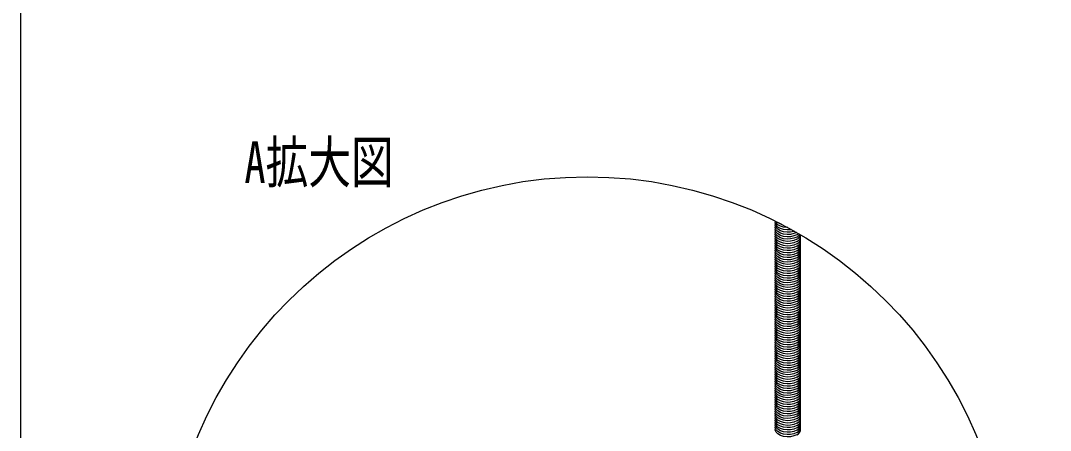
# Model space of a CAD drawing. Units: millimetres on the paper. Extents: x -142 to 140, y -97 to 98.
# Drawn here: x -141.6 to -45.8, y -37.4 to 0.7 of the extents above; entities that cross this region are included whole.
import ezdxf
from ezdxf.enums import TextEntityAlignment as Align

# ---------------------------------------------------------------- set-up
doc = ezdxf.new("R2010")
doc.units = ezdxf.units.MM
doc.layers.add('0-0_文字･図枠･寸法', color=7, linetype='Continuous')
doc.layers.add('0-1_0', color=7, linetype='Continuous')
doc.styles.add('ＭＳ ゴシック', font='')
doc.styles.get('ＭＳ ゴシック').set_extended_font_data('MS Gothic')

msp = doc.modelspace()

# ---------------------------------------------------------------- linework, layer by layer
at = {"layer": '0-0_文字･図枠･寸法'}
msp.add_lwpolyline([(140.448, 98.187), (-141.552, 98.187), (-141.552, -96.813)], dxfattribs=at)
msp.add_circle((-88.867, -53.058), 39.223, dxfattribs=at)
at = {"layer": '0-1_0'}
for points in [[(-69.867, -18.745), (-69.953, -18.763), (-70.288, -18.777), (-70.615, -18.736), (-70.909, -18.643), (-71.146, -18.506), (-71.307, -18.336), (-71.378, -18.147), (-71.367, -17.992)], [(-70.204, -18.56), (-70.288, -18.563), (-70.615, -18.522), (-70.909, -18.429), (-71.146, -18.292), (-71.307, -18.123), (-71.371, -17.954)], [(-70.771, -18.259), (-70.909, -18.216), (-71.146, -18.079), (-71.169, -18.055)], [(-69.601, -18.893), (-69.639, -18.909), (-69.953, -18.977), (-70.288, -18.991), (-70.615, -18.95), (-70.909, -18.857), (-71.146, -18.72), (-71.307, -18.55), (-71.378, -18.361), (-71.367, -18.206)], [(-69.387, -19.014), (-69.639, -19.123), (-69.953, -19.191), (-70.288, -19.204), (-70.615, -19.163), (-70.909, -19.071), (-71.146, -18.934), (-71.307, -18.764), (-71.378, -18.575), (-71.367, -18.419)], [(-69.371, -19.221), (-69.639, -19.337), (-69.953, -19.404), (-70.288, -19.418), (-70.615, -19.377), (-70.909, -19.284), (-71.146, -19.147), (-71.307, -18.978), (-71.378, -18.788), (-71.367, -18.633)], [(-69.371, -19.435), (-69.639, -19.55), (-69.953, -19.618), (-70.288, -19.632), (-70.615, -19.591), (-70.909, -19.498), (-71.146, -19.361), (-71.307, -19.191), (-71.378, -19.002), (-71.367, -18.847)], [(-69.371, -19.648), (-69.639, -19.764), (-69.953, -19.832), (-70.288, -19.846), (-70.615, -19.805), (-70.909, -19.712), (-71.146, -19.575), (-71.307, -19.405), (-71.378, -19.216), (-71.367, -19.061)], [(-69.371, -19.862), (-69.639, -19.978), (-69.953, -20.046), (-70.288, -20.059), (-70.615, -20.018), (-70.909, -19.926), (-71.146, -19.789), (-71.307, -19.619), (-71.378, -19.43), (-71.367, -19.274)], [(-69.371, -19.862), (-69.639, -19.978), (-69.953, -20.046), (-70.288, -20.059), (-70.615, -20.018), (-70.909, -19.926), (-71.146, -19.789), (-71.307, -19.619), (-71.378, -19.43), (-71.367, -19.274)], [(-69.371, -20.076), (-69.639, -20.192), (-69.953, -20.259), (-70.288, -20.273), (-70.615, -20.232), (-70.909, -20.139), (-71.146, -20.002), (-71.307, -19.833), (-71.378, -19.643), (-71.367, -19.488)], [(-69.371, -20.289), (-69.639, -20.405), (-69.953, -20.473), (-70.288, -20.487), (-70.615, -20.446), (-70.909, -20.353), (-71.146, -20.216), (-71.307, -20.046), (-71.378, -19.857), (-71.367, -19.702)], [(-69.371, -20.503), (-69.639, -20.619), (-69.953, -20.687), (-70.288, -20.701), (-70.615, -20.66), (-70.909, -20.567), (-71.146, -20.43), (-71.307, -20.26), (-71.378, -20.071), (-71.367, -19.916)], [(-69.371, -20.717), (-69.639, -20.833), (-69.953, -20.901), (-70.288, -20.914), (-70.615, -20.873), (-70.909, -20.78), (-71.146, -20.644), (-71.307, -20.474), (-71.378, -20.285), (-71.367, -20.129)], [(-69.371, -20.931), (-69.639, -21.047), (-69.953, -21.114), (-70.288, -21.128), (-70.615, -21.087), (-70.909, -20.994), (-71.146, -20.857), (-71.307, -20.687), (-71.378, -20.498), (-71.367, -20.343)], [(-69.371, -21.144), (-69.639, -21.26), (-69.953, -21.328), (-70.288, -21.342), (-70.615, -21.301), (-70.909, -21.208), (-71.146, -21.071), (-71.307, -20.901), (-71.378, -20.712), (-71.367, -20.557)], [(-69.371, -21.358), (-69.639, -21.474), (-69.953, -21.542), (-70.288, -21.556), (-70.615, -21.514), (-70.909, -21.422), (-71.146, -21.285), (-71.307, -21.115), (-71.378, -20.926), (-71.367, -20.77)], [(-69.371, -21.358), (-69.639, -21.474), (-69.953, -21.542), (-70.288, -21.556), (-70.615, -21.514), (-70.909, -21.422), (-71.146, -21.285), (-71.307, -21.115), (-71.378, -20.926), (-71.367, -20.77)], [(-69.371, -21.572), (-69.639, -21.688), (-69.953, -21.756), (-70.288, -21.769), (-70.615, -21.728), (-70.909, -21.635), (-71.146, -21.499), (-71.307, -21.329), (-71.378, -21.14), (-71.367, -20.984)], [(-69.371, -21.786), (-69.639, -21.902), (-69.953, -21.969), (-70.288, -21.983), (-70.615, -21.942), (-70.909, -21.849), (-71.146, -21.712), (-71.307, -21.542), (-71.378, -21.353), (-71.367, -21.198)], [(-69.371, -21.999), (-69.639, -22.115), (-69.953, -22.183), (-70.288, -22.197), (-70.615, -22.156), (-70.909, -22.063), (-71.146, -21.926), (-71.307, -21.756), (-71.378, -21.567), (-71.367, -21.412)], [(-69.371, -22.213), (-69.639, -22.329), (-69.953, -22.397), (-70.288, -22.411), (-70.615, -22.369), (-70.909, -22.277), (-71.146, -22.14), (-71.307, -21.97), (-71.378, -21.781), (-71.367, -21.625)], [(-69.371, -22.427), (-69.639, -22.543), (-69.953, -22.611), (-70.288, -22.624), (-70.615, -22.583), (-70.909, -22.49), (-71.146, -22.354), (-71.307, -22.184), (-71.378, -21.995), (-71.367, -21.839)], [(-69.371, -22.641), (-69.639, -22.757), (-69.953, -22.824), (-70.288, -22.838), (-70.615, -22.797), (-70.909, -22.704), (-71.146, -22.567), (-71.307, -22.397), (-71.378, -22.208), (-71.367, -22.053)], [(-69.371, -22.641), (-69.639, -22.757), (-69.953, -22.824), (-70.288, -22.838), (-70.615, -22.797), (-70.909, -22.704), (-71.146, -22.567), (-71.307, -22.397), (-71.378, -22.208), (-71.367, -22.053)], [(-69.371, -22.854), (-69.639, -22.97), (-69.953, -23.038), (-70.288, -23.052), (-70.615, -23.011), (-70.909, -22.918), (-71.146, -22.781), (-71.307, -22.611), (-71.378, -22.422), (-71.367, -22.267)], [(-69.371, -23.068), (-69.639, -23.184), (-69.953, -23.252), (-70.288, -23.266), (-70.615, -23.224), (-70.909, -23.132), (-71.146, -22.995), (-71.307, -22.825), (-71.378, -22.636), (-71.367, -22.48)], [(-69.371, -23.282), (-69.639, -23.398), (-69.953, -23.465), (-70.288, -23.479), (-70.615, -23.438), (-70.909, -23.345), (-71.146, -23.209), (-71.307, -23.039), (-71.378, -22.85), (-71.367, -22.694)], [(-69.371, -23.496), (-69.639, -23.612), (-69.953, -23.679), (-70.288, -23.693), (-70.615, -23.652), (-70.909, -23.559), (-71.146, -23.422), (-71.307, -23.252), (-71.378, -23.063), (-71.367, -22.908)], [(-69.371, -23.709), (-69.639, -23.825), (-69.953, -23.893), (-70.288, -23.907), (-70.615, -23.866), (-70.909, -23.773), (-71.146, -23.636), (-71.307, -23.466), (-71.378, -23.277), (-71.367, -23.122)], [(-69.371, -23.923), (-69.639, -24.039), (-69.953, -24.107), (-70.288, -24.121), (-70.615, -24.079), (-70.909, -23.987), (-71.146, -23.85), (-71.307, -23.68), (-71.378, -23.491), (-71.367, -23.335)], [(-69.371, -24.137), (-69.639, -24.253), (-69.953, -24.32), (-70.288, -24.334), (-70.615, -24.293), (-70.909, -24.2), (-71.146, -24.063), (-71.307, -23.894), (-71.378, -23.704), (-71.367, -23.549)], [(-69.371, -24.137), (-69.639, -24.253), (-69.953, -24.32), (-70.288, -24.334), (-70.615, -24.293), (-70.909, -24.2), (-71.146, -24.063), (-71.307, -23.894), (-71.378, -23.704), (-71.367, -23.549)], [(-69.371, -24.351), (-69.639, -24.467), (-69.953, -24.534), (-70.288, -24.548), (-70.615, -24.507), (-70.909, -24.414), (-71.146, -24.277), (-71.307, -24.107), (-71.378, -23.918), (-71.367, -23.763)], [(-69.371, -24.564), (-69.639, -24.68), (-69.953, -24.748), (-70.288, -24.762), (-70.615, -24.721), (-70.909, -24.628), (-71.146, -24.491), (-71.307, -24.321), (-71.378, -24.132), (-71.367, -23.977)], [(-69.371, -24.778), (-69.639, -24.894), (-69.953, -24.962), (-70.288, -24.975), (-70.615, -24.934), (-70.909, -24.842), (-71.146, -24.705), (-71.307, -24.535), (-71.378, -24.346), (-71.367, -24.19)], [(-69.371, -24.992), (-69.639, -25.108), (-69.953, -25.175), (-70.288, -25.189), (-70.615, -25.148), (-70.909, -25.055), (-71.146, -24.918), (-71.307, -24.749), (-71.378, -24.559), (-71.367, -24.404)], [(-69.371, -25.206), (-69.639, -25.322), (-69.953, -25.389), (-70.288, -25.403), (-70.615, -25.362), (-70.909, -25.269), (-71.146, -25.132), (-71.307, -24.962), (-71.378, -24.773), (-71.367, -24.618)], [(-69.371, -25.419), (-69.639, -25.535), (-69.953, -25.603), (-70.288, -25.617), (-70.615, -25.576), (-70.909, -25.483), (-71.146, -25.346), (-71.307, -25.176), (-71.378, -24.987), (-71.367, -24.832)], [(-69.371, -25.419), (-69.639, -25.535), (-69.953, -25.603), (-70.288, -25.617), (-70.615, -25.576), (-70.909, -25.483), (-71.146, -25.346), (-71.307, -25.176), (-71.378, -24.987), (-71.367, -24.832)], [(-69.371, -25.633), (-69.639, -25.749), (-69.953, -25.817), (-70.288, -25.83), (-70.615, -25.789), (-70.909, -25.697), (-71.146, -25.56), (-71.307, -25.39), (-71.378, -25.201), (-71.367, -25.045)], [(-69.371, -25.847), (-69.639, -25.963), (-69.953, -26.03), (-70.288, -26.044), (-70.615, -26.003), (-70.909, -25.91), (-71.146, -25.773), (-71.307, -25.604), (-71.378, -25.414), (-71.367, -25.259)], [(-69.371, -26.06), (-69.639, -26.176), (-69.953, -26.244), (-70.288, -26.258), (-70.615, -26.217), (-70.909, -26.124), (-71.146, -25.987), (-71.307, -25.817), (-71.378, -25.628), (-71.367, -25.473)], [(-69.371, -26.274), (-69.639, -26.39), (-69.953, -26.458), (-70.288, -26.472), (-70.615, -26.431), (-70.909, -26.338), (-71.146, -26.201), (-71.307, -26.031), (-71.378, -25.842), (-71.367, -25.687)], [(-69.371, -26.488), (-69.639, -26.604), (-69.953, -26.672), (-70.288, -26.685), (-70.615, -26.644), (-70.909, -26.552), (-71.146, -26.415), (-71.307, -26.245), (-71.378, -26.056), (-71.367, -25.9)], [(-69.371, -26.702), (-69.639, -26.818), (-69.953, -26.885), (-70.288, -26.899), (-70.615, -26.858), (-70.909, -26.765), (-71.146, -26.628), (-71.307, -26.459), (-71.378, -26.269), (-71.367, -26.114)], [(-69.371, -26.915), (-69.639, -27.031), (-69.953, -27.099), (-70.288, -27.113), (-70.615, -27.072), (-70.909, -26.979), (-71.146, -26.842), (-71.307, -26.672), (-71.378, -26.483), (-71.367, -26.328)], [(-69.371, -26.915), (-69.639, -27.031), (-69.953, -27.099), (-70.288, -27.113), (-70.615, -27.072), (-70.909, -26.979), (-71.146, -26.842), (-71.307, -26.672), (-71.378, -26.483), (-71.367, -26.328)], [(-69.371, -27.129), (-69.639, -27.245), (-69.953, -27.313), (-70.288, -27.327), (-70.615, -27.286), (-70.909, -27.193), (-71.146, -27.056), (-71.307, -26.886), (-71.378, -26.697), (-71.367, -26.541)], [(-69.371, -27.343), (-69.639, -27.459), (-69.953, -27.527), (-70.288, -27.54), (-70.615, -27.499), (-70.909, -27.406), (-71.146, -27.27), (-71.307, -27.1), (-71.378, -26.911), (-71.367, -26.755)], [(-69.371, -27.557), (-69.639, -27.673), (-69.953, -27.74), (-70.288, -27.754), (-70.615, -27.713), (-70.909, -27.62), (-71.146, -27.483), (-71.307, -27.313), (-71.378, -27.124), (-71.367, -26.969)], [(-69.371, -27.77), (-69.639, -27.886), (-69.953, -27.954), (-70.288, -27.968), (-70.615, -27.927), (-70.909, -27.834), (-71.146, -27.697), (-71.307, -27.527), (-71.378, -27.338), (-71.367, -27.183)], [(-69.371, -27.984), (-69.639, -28.1), (-69.953, -28.168), (-70.288, -28.182), (-70.615, -28.14), (-70.909, -28.048), (-71.146, -27.911), (-71.307, -27.741), (-71.378, -27.552), (-71.367, -27.396)], [(-69.371, -28.198), (-69.639, -28.314), (-69.953, -28.382), (-70.288, -28.395), (-70.615, -28.354), (-70.909, -28.261), (-71.146, -28.125), (-71.307, -27.955), (-71.378, -27.766), (-71.367, -27.61)], [(-69.371, -28.198), (-69.639, -28.314), (-69.953, -28.382), (-70.288, -28.395), (-70.615, -28.354), (-70.909, -28.261), (-71.146, -28.125), (-71.307, -27.955), (-71.378, -27.766), (-71.367, -27.61)], [(-69.371, -28.412), (-69.639, -28.528), (-69.953, -28.595), (-70.288, -28.609), (-70.615, -28.568), (-70.909, -28.475), (-71.146, -28.338), (-71.307, -28.168), (-71.378, -27.979), (-71.367, -27.824)], [(-69.371, -28.625), (-69.639, -28.741), (-69.953, -28.809), (-70.288, -28.823), (-70.615, -28.782), (-70.909, -28.689), (-71.146, -28.552), (-71.307, -28.382), (-71.378, -28.193), (-71.367, -28.038)], [(-69.371, -28.839), (-69.639, -28.955), (-69.953, -29.023), (-70.288, -29.037), (-70.615, -28.995), (-70.909, -28.903), (-71.146, -28.766), (-71.307, -28.596), (-71.378, -28.407), (-71.367, -28.251)], [(-69.371, -29.053), (-69.639, -29.169), (-69.953, -29.237), (-70.288, -29.25), (-70.615, -29.209), (-70.909, -29.116), (-71.146, -28.98), (-71.307, -28.81), (-71.378, -28.621), (-71.367, -28.465)], [(-69.371, -29.267), (-69.639, -29.383), (-69.953, -29.45), (-70.288, -29.464), (-70.615, -29.423), (-70.909, -29.33), (-71.146, -29.193), (-71.307, -29.023), (-71.378, -28.834), (-71.367, -28.679)], [(-69.371, -29.48), (-69.639, -29.596), (-69.953, -29.664), (-70.288, -29.678), (-70.615, -29.637), (-70.909, -29.544), (-71.146, -29.407), (-71.307, -29.237), (-71.378, -29.048), (-71.367, -28.893)], [(-69.371, -29.694), (-69.639, -29.81), (-69.953, -29.878), (-70.288, -29.892), (-70.615, -29.85), (-70.909, -29.758), (-71.146, -29.621), (-71.307, -29.451), (-71.378, -29.262), (-71.367, -29.106)], [(-69.371, -29.694), (-69.639, -29.81), (-69.953, -29.878), (-70.288, -29.892), (-70.615, -29.85), (-70.909, -29.758), (-71.146, -29.621), (-71.307, -29.451), (-71.378, -29.262), (-71.367, -29.106)], [(-69.371, -29.908), (-69.639, -30.024), (-69.953, -30.091), (-70.288, -30.105), (-70.615, -30.064), (-70.909, -29.971), (-71.146, -29.835), (-71.307, -29.665), (-71.378, -29.476), (-71.367, -29.32)], [(-69.371, -30.122), (-69.639, -30.238), (-69.953, -30.305), (-70.288, -30.319), (-70.615, -30.278), (-70.909, -30.185), (-71.146, -30.048), (-71.307, -29.878), (-71.378, -29.689), (-71.367, -29.534)], [(-69.371, -30.335), (-69.639, -30.451), (-69.953, -30.519), (-70.288, -30.533), (-70.615, -30.492), (-70.909, -30.399), (-71.146, -30.262), (-71.307, -30.092), (-71.378, -29.903), (-71.367, -29.748)], [(-69.371, -30.549), (-69.639, -30.665), (-69.953, -30.733), (-70.288, -30.747), (-70.615, -30.705), (-70.909, -30.613), (-71.146, -30.476), (-71.307, -30.306), (-71.378, -30.117), (-71.367, -29.961)], [(-69.371, -30.763), (-69.639, -30.879), (-69.953, -30.946), (-70.288, -30.96), (-70.615, -30.919), (-70.909, -30.826), (-71.146, -30.689), (-71.307, -30.52), (-71.378, -30.33), (-71.367, -30.175)], [(-69.371, -30.977), (-69.639, -31.093), (-69.953, -31.16), (-70.288, -31.174), (-70.615, -31.133), (-70.909, -31.04), (-71.146, -30.903), (-71.307, -30.733), (-71.378, -30.544), (-71.367, -30.389)], [(-69.371, -30.977), (-69.639, -31.093), (-69.953, -31.16), (-70.288, -31.174), (-70.615, -31.133), (-70.909, -31.04), (-71.146, -30.903), (-71.307, -30.733), (-71.378, -30.544), (-71.367, -30.389)], [(-69.371, -31.19), (-69.639, -31.306), (-69.953, -31.374), (-70.288, -31.388), (-70.615, -31.347), (-70.909, -31.254), (-71.146, -31.117), (-71.307, -30.947), (-71.378, -30.758), (-71.367, -30.603)], [(-69.371, -31.404), (-69.639, -31.52), (-69.953, -31.588), (-70.288, -31.601), (-70.615, -31.56), (-70.909, -31.468), (-71.146, -31.331), (-71.307, -31.161), (-71.378, -30.972), (-71.367, -30.816)], [(-69.371, -31.618), (-69.639, -31.734), (-69.953, -31.801), (-70.288, -31.815), (-70.615, -31.774), (-70.909, -31.681), (-71.146, -31.544), (-71.307, -31.375), (-71.378, -31.185), (-71.367, -31.03)], [(-69.371, -31.832), (-69.639, -31.948), (-69.953, -32.015), (-70.288, -32.029), (-70.615, -31.988), (-70.909, -31.895), (-71.146, -31.758), (-71.307, -31.588), (-71.378, -31.399), (-71.367, -31.244)], [(-69.371, -32.045), (-69.639, -32.161), (-69.953, -32.229), (-70.288, -32.243), (-70.615, -32.202), (-70.909, -32.109), (-71.146, -31.972), (-71.307, -31.802), (-71.378, -31.613), (-71.367, -31.458)], [(-69.371, -32.259), (-69.639, -32.375), (-69.953, -32.443), (-70.288, -32.456), (-70.615, -32.415), (-70.909, -32.323), (-71.146, -32.186), (-71.307, -32.016), (-71.378, -31.827), (-71.367, -31.671)], [(-69.371, -32.473), (-69.639, -32.589), (-69.953, -32.656), (-70.288, -32.67), (-70.615, -32.629), (-70.909, -32.536), (-71.146, -32.399), (-71.307, -32.23), (-71.378, -32.04), (-71.367, -31.885)], [(-69.371, -32.473), (-69.639, -32.589), (-69.953, -32.656), (-70.288, -32.67), (-70.615, -32.629), (-70.909, -32.536), (-71.146, -32.399), (-71.307, -32.23), (-71.378, -32.04), (-71.367, -31.885)], [(-69.371, -32.686), (-69.639, -32.802), (-69.953, -32.87), (-70.288, -32.884), (-70.615, -32.843), (-70.909, -32.75), (-71.146, -32.613), (-71.307, -32.443), (-71.378, -32.254), (-71.367, -32.099)], [(-69.371, -32.9), (-69.639, -33.016), (-69.953, -33.084), (-70.288, -33.098), (-70.615, -33.057), (-70.909, -32.964), (-71.146, -32.827), (-71.307, -32.657), (-71.378, -32.468), (-71.367, -32.313)], [(-69.371, -33.114), (-69.639, -33.23), (-69.953, -33.298), (-70.288, -33.311), (-70.615, -33.27), (-70.909, -33.178), (-71.146, -33.041), (-71.307, -32.871), (-71.378, -32.682), (-71.367, -32.526)], [(-69.371, -33.328), (-69.639, -33.444), (-69.953, -33.511), (-70.288, -33.525), (-70.615, -33.484), (-70.909, -33.391), (-71.146, -33.254), (-71.307, -33.085), (-71.378, -32.895), (-71.367, -32.74)], [(-69.371, -33.541), (-69.639, -33.657), (-69.953, -33.725), (-70.288, -33.739), (-70.615, -33.698), (-70.909, -33.605), (-71.146, -33.468), (-71.307, -33.298), (-71.378, -33.109), (-71.367, -32.954)], [(-69.371, -33.755), (-69.639, -33.871), (-69.953, -33.939), (-70.288, -33.953), (-70.615, -33.911), (-70.909, -33.819), (-71.146, -33.682), (-71.307, -33.512), (-71.378, -33.323), (-71.367, -33.167)], [(-69.371, -33.755), (-69.639, -33.871), (-69.953, -33.939), (-70.288, -33.953), (-70.615, -33.911), (-70.909, -33.819), (-71.146, -33.682), (-71.307, -33.512), (-71.378, -33.323), (-71.367, -33.167)], [(-69.371, -33.969), (-69.639, -34.085), (-69.953, -34.153), (-70.288, -34.166), (-70.615, -34.125), (-70.909, -34.032), (-71.146, -33.896), (-71.307, -33.726), (-71.378, -33.537), (-71.367, -33.381)], [(-69.371, -34.183), (-69.639, -34.299), (-69.953, -34.366), (-70.288, -34.38), (-70.615, -34.339), (-70.909, -34.246), (-71.146, -34.109), (-71.307, -33.939), (-71.378, -33.75), (-71.367, -33.595)], [(-69.371, -34.396), (-69.639, -34.512), (-69.953, -34.58), (-70.288, -34.594), (-70.615, -34.553), (-70.909, -34.46), (-71.146, -34.323), (-71.307, -34.153), (-71.378, -33.964), (-71.367, -33.809)], [(-69.371, -34.61), (-69.639, -34.726), (-69.953, -34.794), (-70.288, -34.808), (-70.615, -34.766), (-70.909, -34.674), (-71.146, -34.537), (-71.307, -34.367), (-71.378, -34.178), (-71.367, -34.022)], [(-69.371, -34.824), (-69.639, -34.94), (-69.953, -35.008), (-70.288, -35.021), (-70.615, -34.98), (-70.909, -34.887), (-71.146, -34.751), (-71.307, -34.581), (-71.378, -34.392), (-71.367, -34.236)], [(-69.371, -35.038), (-69.639, -35.154), (-69.953, -35.221), (-70.288, -35.235), (-70.615, -35.194), (-70.909, -35.101), (-71.146, -34.964), (-71.307, -34.794), (-71.378, -34.605), (-71.367, -34.45)], [(-69.371, -35.251), (-69.639, -35.367), (-69.953, -35.435), (-70.288, -35.449), (-70.615, -35.408), (-70.909, -35.315), (-71.146, -35.178), (-71.307, -35.008), (-71.378, -34.819), (-71.367, -34.664)], [(-69.371, -35.251), (-69.639, -35.367), (-69.953, -35.435), (-70.288, -35.449), (-70.615, -35.408), (-70.909, -35.315), (-71.146, -35.178), (-71.307, -35.008), (-71.378, -34.819), (-71.367, -34.664)], [(-69.371, -35.465), (-69.639, -35.581), (-69.953, -35.649), (-70.288, -35.663), (-70.615, -35.621), (-70.909, -35.529), (-71.146, -35.392), (-71.307, -35.222), (-71.378, -35.033), (-71.367, -34.877)], [(-69.371, -35.679), (-69.639, -35.795), (-69.953, -35.863), (-70.288, -35.876), (-70.615, -35.835), (-70.909, -35.742), (-71.146, -35.606), (-71.307, -35.436), (-71.378, -35.247), (-71.367, -35.091)], [(-69.371, -35.893), (-69.639, -36.009), (-69.953, -36.076), (-70.288, -36.09), (-70.615, -36.049), (-70.909, -35.956), (-71.146, -35.819), (-71.307, -35.649), (-71.378, -35.46), (-71.367, -35.305)], [(-69.371, -36.106), (-69.639, -36.222), (-69.953, -36.29), (-70.288, -36.304), (-70.615, -36.263), (-70.909, -36.17), (-71.146, -36.033), (-71.307, -35.863), (-71.378, -35.674), (-71.367, -35.519)], [(-69.371, -36.32), (-69.639, -36.436), (-69.953, -36.504), (-70.288, -36.518), (-70.615, -36.476), (-70.909, -36.384), (-71.146, -36.247), (-71.307, -36.077), (-71.378, -35.888), (-71.367, -35.732)], [(-69.371, -36.534), (-69.639, -36.65), (-69.953, -36.717), (-70.288, -36.731), (-70.615, -36.69), (-70.909, -36.597), (-71.146, -36.461), (-71.307, -36.291), (-71.378, -36.102), (-71.367, -35.946)], [(-69.371, -36.534), (-69.639, -36.65), (-69.953, -36.717), (-70.288, -36.731), (-70.615, -36.69), (-70.909, -36.597), (-71.146, -36.461), (-71.307, -36.291), (-71.378, -36.102), (-71.367, -35.946)], [(-69.371, -36.748), (-69.639, -36.864), (-69.953, -36.931), (-70.288, -36.945), (-70.615, -36.904), (-70.909, -36.811), (-71.146, -36.674), (-71.307, -36.504), (-71.378, -36.315), (-71.367, -36.16)], [(-69.371, -36.961), (-69.639, -37.077), (-69.953, -37.145), (-70.288, -37.159), (-70.615, -37.118), (-70.909, -37.025), (-71.146, -36.888), (-71.307, -36.718), (-71.378, -36.529), (-71.367, -36.374)], [(-69.371, -37.175), (-69.639, -37.291), (-69.953, -37.359), (-70.288, -37.373), (-70.615, -37.331), (-70.909, -37.239), (-71.146, -37.102), (-71.307, -36.932), (-71.378, -36.743), (-71.367, -36.587)], [(-69.371, -37.389), (-69.639, -37.505), (-69.953, -37.572), (-70.288, -37.586), (-70.615, -37.545), (-70.909, -37.452), (-71.146, -37.315), (-71.307, -37.146), (-71.378, -36.956), (-71.367, -36.801)], [(-69.371, -37.603), (-69.639, -37.719), (-69.953, -37.786), (-70.288, -37.8), (-70.615, -37.759), (-70.909, -37.666), (-71.146, -37.529), (-71.307, -37.359), (-71.378, -37.17), (-71.367, -37.015)], [(-69.371, -37.816), (-69.639, -37.932), (-69.953, -38), (-70.288, -38.014), (-70.615, -37.973), (-70.909, -37.88), (-71.146, -37.743), (-71.307, -37.573), (-71.378, -37.384), (-71.367, -37.229)]]:
    msp.add_lwpolyline(points, dxfattribs=at)
for centre, end in [((-69.557, -18.729), 312.05986), ((-69.557, -18.943), 332.48871), ((-69.557, -19.157), 353.26391), ((-69.557, -19.371), 10.56015), ((-69.557, -19.371), 10.56015), ((-69.557, -19.584), 10.56015), ((-69.557, -19.798), 10.56015), ((-69.557, -20.012), 10.56015), ((-69.557, -20.226), 10.56015), ((-69.557, -20.439), 10.56015), ((-69.557, -20.653), 10.56015), ((-69.557, -20.867), 10.56015), ((-69.557, -20.867), 10.56015), ((-69.557, -21.081), 10.56015), ((-69.557, -21.294), 10.56015), ((-69.557, -21.508), 10.56015), ((-69.557, -21.722), 10.56015), ((-69.557, -21.935), 10.56015), ((-69.557, -22.149), 10.56015), ((-69.557, -22.149), 10.56015), ((-69.557, -22.363), 10.56015), ((-69.557, -22.577), 10.56015), ((-69.557, -22.79), 10.56015), ((-69.557, -23.004), 10.56015), ((-69.557, -23.218), 10.56015), ((-69.557, -23.432), 10.56015), ((-69.557, -23.645), 10.56015), ((-69.557, -23.645), 10.56015), ((-69.557, -23.859), 10.56015), ((-69.557, -24.073), 10.56015), ((-69.557, -24.287), 10.56015), ((-69.557, -24.5), 10.56015), ((-69.557, -24.714), 10.56015), ((-69.557, -24.928), 10.56015), ((-69.557, -24.928), 10.56015), ((-69.557, -25.142), 10.56015), ((-69.557, -25.355), 10.56015), ((-69.557, -25.569), 10.56015), ((-69.557, -25.783), 10.56015), ((-69.557, -25.997), 10.56015), ((-69.557, -26.21), 10.56015), ((-69.557, -26.424), 10.56015), ((-69.557, -26.424), 10.56015), ((-69.557, -26.638), 10.56015), ((-69.557, -26.852), 10.56015), ((-69.557, -27.065), 10.56015), ((-69.557, -27.279), 10.56015), ((-69.557, -27.493), 10.56015), ((-69.557, -27.707), 10.56015), ((-69.557, -27.707), 10.56015), ((-69.557, -27.92), 10.56015), ((-69.557, -28.134), 10.56015), ((-69.557, -28.348), 10.56015), ((-69.557, -28.561), 10.56015), ((-69.557, -28.775), 10.56015), ((-69.557, -28.989), 10.56015), ((-69.557, -29.203), 10.56015), ((-69.557, -29.203), 10.56015), ((-69.557, -29.416), 10.56015), ((-69.557, -29.63), 10.56015), ((-69.557, -29.844), 10.56015), ((-69.557, -30.058), 10.56015), ((-69.557, -30.271), 10.56015), ((-69.557, -30.485), 10.56015), ((-69.557, -30.485), 10.56015), ((-69.557, -30.699), 10.56015), ((-69.557, -30.913), 10.56015), ((-69.557, -31.126), 10.56015), ((-69.557, -31.34), 10.56015), ((-69.557, -31.554), 10.56015), ((-69.557, -31.768), 10.56015), ((-69.557, -31.981), 10.56015), ((-69.557, -31.981), 10.56015), ((-69.557, -32.195), 10.56015), ((-69.557, -32.409), 10.56015), ((-69.557, -32.623), 10.56015), ((-69.557, -32.836), 10.56015), ((-69.557, -33.05), 10.56015), ((-69.557, -33.264), 10.56015), ((-69.557, -33.264), 10.56015), ((-69.557, -33.478), 10.56015), ((-69.557, -33.691), 10.56015), ((-69.557, -33.905), 10.56015), ((-69.557, -34.119), 10.56015), ((-69.557, -34.333), 10.56015), ((-69.557, -34.546), 10.56015), ((-69.557, -34.76), 10.56015), ((-69.557, -34.76), 10.56015), ((-69.557, -34.974), 10.56015), ((-69.557, -35.187), 10.56015), ((-69.557, -35.401), 10.56015), ((-69.557, -35.615), 10.56015), ((-69.557, -35.829), 10.56015), ((-69.557, -36.042), 10.56015), ((-69.557, -36.042), 10.56015), ((-69.557, -36.256), 10.56015), ((-69.557, -36.47), 10.56015), ((-69.557, -36.684), 10.56015), ((-69.557, -36.897), 10.56015), ((-69.557, -37.111), 10.56015), ((-69.557, -37.325), 10.56015)]:
    msp.add_arc(centre, 0.525, 290.75636, end, dxfattribs=at)

# ---------------------------------------------------------------- texts
at = {"layer": '0-0_文字･図枠･寸法', "style": 'ＭＳ ゴシック', "width": 0.75}
msp.add_text('A拡大図', height=3.88, dxfattribs=at).set_placement((-120.747, -15.571), align=Align.BOTTOM_LEFT)

doc.saveas('drawing.dxf')
